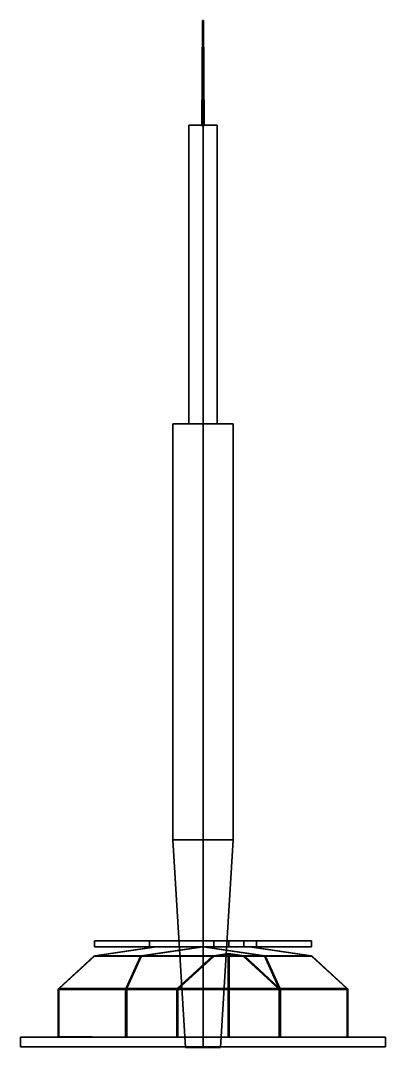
# Model space of a CAD drawing. Extents: x -24 to 24, y 14 to 139.
# Drawn here: x -2.38 to 2.38, y 125.65 to 139.06 of the extents above; entities that cross this region are included whole.
import ezdxf

# ---------------------------------------------------------------- set-up
doc = ezdxf.new("R2010")
doc.units = 0

msp = doc.modelspace()

# ---------------------------------------------------------------- linework, layer by layer
at = {"layer": 'sssss', "color": 253}
for points in [[(0.002, 139.06, 0.006), (-0.001, 139.06, 0.006), (-0.003, 139.06, 0.005), (-0.005, 139.06, 0.003), (-0.006, 139.06, 0.001), (-0.006, 139.06, -0.002), (-0.004, 139.06, -0.004), (-0.002, 139.06, -0.006), (0.001, 139.06, -0.006), (0.003, 139.06, -0.005), (0.005, 139.06, -0.003), (0.006, 139.06, -0.001), (0.006, 139.06, 0.002), (0.004, 139.06, 0.004)], [(0.015, 137.682, 0.005), (0.016, 137.682, -0.002), (0.013, 137.682, -0.008), (0.008, 137.682, -0.013), (0.002, 137.682, -0.016), (-0.005, 137.682, -0.015), (-0.011, 137.682, -0.011), (-0.015, 137.682, -0.005), (-0.016, 137.682, 0.002), (-0.013, 137.682, 0.008), (-0.008, 137.682, 0.013), (-0.002, 137.682, 0.016), (0.005, 137.682, 0.015), (0.011, 137.682, 0.011)], [(0.697, 127.039, -1.417), (1.417, 127.039, -0.697), (1.417, 127.039, 0.697), (0.697, 127.039, 1.417), (0.531, 127.039, 1.417), (0.336, 127.039, 1.222), (0.14, 127.039, 1.417), (-0.697, 127.039, 1.417), (-1.417, 127.039, 0.697), (-1.417, 127.039, -0.697), (-0.697, 127.039, -1.417)], [(-1.417, 126.961, -0.697), (-0.697, 126.961, -1.417), (0.697, 126.961, -1.417), (1.417, 126.961, -0.697), (1.417, 126.961, 0.697), (0.697, 126.961, 1.417), (0.531, 126.961, 1.417), (0.336, 126.961, 1.222), (0.14, 126.961, 1.417), (-0.697, 126.961, 1.417), (-1.417, 126.961, 0.697)], [(0.137, 126.844, 1.41), (-0.789, 126.844, 1.41), (0, 126.959, 0.62), (0.789, 126.844, 1.41), (0.533, 126.844, 1.41), (0.336, 126.873, 1.211)], [(-0.327, 125.781, 1.884), (-0.327, 126.405, 1.884), (0.142, 126.835, 1.415), (0.33, 126.862, 1.227), (0.33, 125.781, 1.227)], [(0.341, 125.781, 1.227), (0.341, 126.862, 1.227), (0.528, 126.835, 1.415), (0.994, 126.405, 1.884), (0.994, 125.781, 1.884)]]:
    msp.add_polyline3d(points, close=True, dxfattribs=at)
for points in [[(-0.006, 139.06, 0.001), (-0.005, 139.06, 0.003), (-0.013, 137.682, 0.008), (-0.016, 137.682, 0.002)], [(-0.006, 139.06, -0.002), (-0.006, 139.06, 0.001), (-0.016, 137.682, 0.002), (-0.015, 137.682, -0.005)], [(-0.004, 139.06, -0.004), (-0.006, 139.06, -0.002), (-0.015, 137.682, -0.005), (-0.011, 137.682, -0.011)], [(-0.005, 139.06, 0.003), (-0.003, 139.06, 0.005), (-0.008, 137.682, 0.013), (-0.013, 137.682, 0.008)], [(-0.002, 139.06, -0.006), (-0.004, 139.06, -0.004), (-0.011, 137.682, -0.011), (-0.005, 137.682, -0.015)], [(-0.003, 139.06, 0.005), (-0.001, 139.06, 0.006), (-0.002, 137.682, 0.016), (-0.008, 137.682, 0.013)], [(0.001, 139.06, -0.006), (-0.002, 139.06, -0.006), (-0.005, 137.682, -0.015), (0.002, 137.682, -0.016)], [(-0.001, 139.06, 0.006), (0.002, 139.06, 0.006), (0.005, 137.682, 0.015), (-0.002, 137.682, 0.016)], [(0.003, 139.06, -0.005), (0.001, 139.06, -0.006), (0.002, 137.682, -0.016), (0.008, 137.682, -0.013)], [(0.002, 139.06, 0.006), (0.004, 139.06, 0.004), (0.011, 137.682, 0.011), (0.005, 137.682, 0.015)], [(0.005, 139.06, -0.003), (0.003, 139.06, -0.005), (0.008, 137.682, -0.013), (0.013, 137.682, -0.008)], [(0.004, 139.06, 0.004), (0.006, 139.06, 0.002), (0.015, 137.682, 0.005), (0.011, 137.682, 0.011)], [(0.006, 139.06, -0.001), (0.005, 139.06, -0.003), (0.013, 137.682, -0.008), (0.016, 137.682, -0.002)], [(0.006, 139.06, 0.002), (0.006, 139.06, -0.001), (0.016, 137.682, -0.002), (0.015, 137.682, 0.005)], [(-0.186, 137.693), (0, 137.693, -0.186), (0.186, 137.693), (0, 137.693, 0.186)], [(-0.186, 133.793), (0, 133.793, -0.186), (0, 137.693, -0.186), (-0.186, 137.693)], [(-0.186, 137.693), (0, 137.693, 0.186), (0, 133.793, 0.186), (-0.186, 133.793)], [(0, 137.693, 0.186), (0.186, 137.693), (0.186, 133.793), (0, 133.793, 0.186)], [(0.186, 137.693), (0, 137.693, -0.186), (0, 133.793, -0.186), (0.186, 133.793)], [(-0.394, 133.793), (0, 133.793, -0.394), (0.394, 133.793), (0, 133.793, 0.394)], [(-0.394, 128.357), (0, 128.357, -0.394), (0, 133.793, -0.394), (-0.394, 133.793)], [(-0.394, 133.793), (0, 133.793, 0.394), (0, 128.357, 0.394), (-0.394, 128.357)], [(0, 133.793, 0.186), (0.186, 133.793), (0, 133.793, -0.186), (-0.186, 133.793)], [(0, 133.793, 0.394), (0.394, 133.793), (0.394, 128.357), (0, 128.357, 0.394)], [(0.394, 133.793), (0, 133.793, -0.394), (0, 128.357, -0.394), (0.394, 128.357)], [(-0.227, 125.645), (0, 125.645, -0.227), (0, 128.357, -0.394), (-0.394, 128.357)], [(0, 125.645, 0.227), (-0.227, 125.645), (-0.394, 128.357), (0, 128.357, 0.394)], [(0, 125.645, -0.227), (0.227, 125.645), (0.394, 128.357), (0, 128.357, -0.394)], [(0.227, 125.645), (0, 125.645, 0.227), (0, 128.357, 0.394), (0.394, 128.357)], [(-1.417, 126.961, -0.697), (-0.697, 126.961, -1.417), (-0.697, 127.039, -1.417), (-1.417, 127.039, -0.697)], [(-1.417, 126.961, 0.697), (-1.417, 126.961, -0.697), (-1.417, 127.039, -0.697), (-1.417, 127.039, 0.697)], [(-0.697, 126.961, 1.417), (-1.417, 126.961, 0.697), (-1.417, 127.039, 0.697), (-0.697, 127.039, 1.417)], [(0.14, 126.961, 1.417), (-0.697, 126.961, 1.417), (-0.697, 127.039, 1.417), (0.14, 127.039, 1.417)], [(-0.697, 126.961, -1.417), (0.697, 126.961, -1.417), (0.697, 127.039, -1.417), (-0.697, 127.039, -1.417)], [(0.336, 126.961, 1.222), (0.14, 126.961, 1.417), (0.14, 127.039, 1.417), (0.336, 127.039, 1.222)], [(0.531, 126.961, 1.417), (0.336, 126.961, 1.222), (0.336, 127.039, 1.222), (0.531, 127.039, 1.417)], [(0.697, 126.961, 1.417), (0.531, 126.961, 1.417), (0.531, 127.039, 1.417), (0.697, 127.039, 1.417)], [(1.417, 126.961, 0.697), (0.697, 126.961, 1.417), (0.697, 127.039, 1.417), (1.417, 127.039, 0.697)], [(0.697, 126.961, -1.417), (1.417, 126.961, -0.697), (1.417, 127.039, -0.697), (0.697, 127.039, -1.417)], [(1.417, 126.961, -0.697), (1.417, 126.961, 0.697), (1.417, 127.039, 0.697), (1.417, 127.039, -0.697)], [(-0.62, 126.959, 0), (-1.41, 126.844, -0.789), (-1.406, 126.843, -0.808), (-0.609, 126.96, -0.011)], [(-1.41, 126.844, 0.789), (-0.62, 126.959, 0), (-0.609, 126.96, 0.011), (-1.406, 126.843, 0.808)], [(-1.41, 126.844, 0.789), (-1.41, 126.844, -0.789), (-0.62, 126.959, 0)], [(-0.808, 126.843, 1.406), (-1.406, 126.843, 0.808), (-0.609, 126.96, 0.011), (-0.011, 126.96, 0.609)], [(-0.808, 126.843, -1.406), (-0.011, 126.96, -0.609), (-0.609, 126.96, -0.011), (-1.406, 126.843, -0.808)], [(0, 126.959, 0.62), (-0.789, 126.844, 1.41), (-0.808, 126.843, 1.406), (-0.011, 126.96, 0.609)], [(-0.011, 126.96, -0.609), (-0.808, 126.843, -1.406), (-0.789, 126.844, -1.409), (0, 126.959, -0.62)], [(-0.789, 126.844, -1.409), (0.789, 126.844, -1.41), (0, 126.959, -0.62)], [(-0.598, 126.96, 0), (-0.609, 126.96, 0.011), (-0.62, 126.959, 0), (-0.609, 126.96, -0.011)], [(-0.011, 126.96, 0.609), (-0.609, 126.96, 0.011), (-0.598, 126.96, 0), (0, 126.96, 0.598)], [(-0.609, 126.96, -0.011), (-0.011, 126.96, -0.609), (0, 126.96, -0.598), (-0.598, 126.96, 0)], [(0.598, 126.96, 0), (0, 126.96, 0.598), (-0.598, 126.96, 0), (0, 126.96, -0.598)], [(-0.011, 126.96, 0.609), (0, 126.96, 0.598), (0.011, 126.96, 0.609), (0, 126.959, 0.62)], [(0.011, 126.96, -0.609), (0, 126.96, -0.598), (-0.011, 126.96, -0.609), (0, 126.959, -0.62)], [(0.609, 126.96, 0.011), (0.011, 126.96, 0.609), (0, 126.96, 0.598), (0.598, 126.96, 0)], [(0.011, 126.96, 0.609), (0.808, 126.843, 1.406), (0.789, 126.844, 1.41), (0, 126.959, 0.62)], [(0.011, 126.96, -0.609), (0.609, 126.96, -0.011), (0.598, 126.96, 0), (0, 126.96, -0.598)], [(0, 126.959, -0.62), (0.789, 126.844, -1.41), (0.808, 126.843, -1.406), (0.011, 126.96, -0.609)], [(0.011, 126.96, 0.609), (0.609, 126.96, 0.011), (1.406, 126.843, 0.808), (0.808, 126.843, 1.406)], [(0.808, 126.843, -1.406), (1.406, 126.843, -0.808), (0.609, 126.96, -0.011), (0.011, 126.96, -0.609)], [(0.609, 126.96, 0.011), (0.598, 126.96, 0), (0.609, 126.96, -0.011), (0.62, 126.959, 0)], [(0.62, 126.959, 0), (1.41, 126.844, 0.789), (1.406, 126.843, 0.808), (0.609, 126.96, 0.011)], [(0.609, 126.96, -0.011), (1.406, 126.843, -0.808), (1.41, 126.844, -0.789), (0.62, 126.959, 0)], [(1.41, 126.844, 0.789), (0.62, 126.959, 0), (1.41, 126.844, -0.789)], [(-1.423, 126.837, -0.802), (-1.423, 126.837, 0.802), (-1.884, 126.415, 0.993), (-1.884, 126.415, -0.993)], [(-1.878, 126.415, -1.007), (-1.417, 126.837, -0.816), (-1.423, 126.837, -0.802), (-1.884, 126.415, -0.993)], [(-1.417, 126.837, 0.816), (-1.878, 126.415, 1.007), (-1.884, 126.415, 0.993), (-1.423, 126.837, 0.802)], [(-0.816, 126.837, -1.417), (-1.417, 126.837, -0.816), (-1.878, 126.415, -1.007), (-1.007, 126.415, -1.878)], [(-1.417, 126.837, 0.816), (-0.816, 126.837, 1.417), (-1.007, 126.415, 1.878), (-1.878, 126.415, 1.007)], [(-1.423, 126.837, 0.802), (-1.423, 126.837, -0.802), (-1.41, 126.844, -0.789), (-1.41, 126.844, 0.789)], [(-1.406, 126.843, -0.808), (-1.41, 126.844, -0.789), (-1.423, 126.837, -0.802), (-1.417, 126.837, -0.816)], [(-1.41, 126.844, 0.789), (-1.406, 126.843, 0.808), (-1.417, 126.837, 0.816), (-1.423, 126.837, 0.802)], [(-1.417, 126.837, -0.816), (-0.816, 126.837, -1.417), (-0.808, 126.843, -1.406), (-1.406, 126.843, -0.808)], [(-0.816, 126.837, 1.417), (-1.417, 126.837, 0.816), (-1.406, 126.843, 0.808), (-0.808, 126.843, 1.406)], [(-0.993, 126.415, -1.884), (-0.802, 126.837, -1.423), (-0.816, 126.837, -1.417), (-1.007, 126.415, -1.878)], [(-1.007, 126.415, 1.878), (-0.816, 126.837, 1.417), (-0.802, 126.837, 1.423), (-0.993, 126.415, 1.884)], [(0.802, 126.837, -1.423), (-0.802, 126.837, -1.423), (-0.993, 126.415, -1.884), (0.993, 126.415, -1.884)], [(-0.993, 126.415, 1.884), (-0.802, 126.837, 1.423), (0.124, 126.837, 1.423), (-0.336, 126.415, 1.884)], [(-0.789, 126.844, -1.409), (-0.808, 126.843, -1.406), (-0.816, 126.837, -1.417), (-0.802, 126.837, -1.423)], [(-0.808, 126.843, 1.406), (-0.789, 126.844, 1.41), (-0.802, 126.837, 1.423), (-0.816, 126.837, 1.417)], [(-0.802, 126.837, -1.423), (0.802, 126.837, -1.423), (0.789, 126.844, -1.41), (-0.789, 126.844, -1.409)], [(0.124, 126.837, 1.423), (-0.802, 126.837, 1.423), (-0.789, 126.844, 1.41), (0.137, 126.844, 1.41)], [(-0.336, 126.415, 1.884), (0.124, 126.837, 1.423), (0.142, 126.835, 1.415), (-0.327, 126.405, 1.884)], [(0.124, 126.837, 1.423), (0.137, 126.844, 1.41), (0.142, 126.835, 1.415)], [(0.137, 126.844, 1.41), (0.336, 126.873, 1.211), (0.33, 126.862, 1.227), (0.142, 126.835, 1.415)], [(0.336, 126.873, 1.211), (0.341, 126.862, 1.227), (0.33, 126.862, 1.227)], [(0.33, 125.781, 1.227), (0.33, 126.862, 1.227), (0.341, 126.862, 1.227), (0.341, 125.781, 1.227)], [(0.336, 126.873, 1.211), (0.533, 126.844, 1.41), (0.528, 126.835, 1.415), (0.341, 126.862, 1.227)], [(0.533, 126.844, 1.41), (0.546, 126.837, 1.423), (0.528, 126.835, 1.415)], [(0.546, 126.837, 1.423), (0.986, 126.43, 1.867), (0.994, 126.405, 1.884), (0.528, 126.835, 1.415)], [(0.533, 126.844, 1.41), (0.789, 126.844, 1.41), (0.802, 126.837, 1.423), (0.546, 126.837, 1.423)], [(0.802, 126.837, 1.423), (0.986, 126.43, 1.867), (0.546, 126.837, 1.423)], [(0.808, 126.843, -1.406), (0.789, 126.844, -1.41), (0.802, 126.837, -1.423), (0.816, 126.837, -1.417)], [(0.802, 126.837, 1.423), (0.789, 126.844, 1.41), (0.808, 126.843, 1.406), (0.816, 126.837, 1.417)], [(1.007, 126.415, -1.878), (0.816, 126.837, -1.417), (0.802, 126.837, -1.423), (0.993, 126.415, -1.884)], [(0.816, 126.837, 1.417), (1.007, 126.415, 1.878), (0.986, 126.43, 1.867), (0.802, 126.837, 1.423)], [(0.816, 126.837, -1.417), (1.417, 126.837, -0.816), (1.406, 126.843, -0.808), (0.808, 126.843, -1.406)], [(1.417, 126.837, 0.816), (0.816, 126.837, 1.417), (0.808, 126.843, 1.406), (1.406, 126.843, 0.808)], [(1.417, 126.837, -0.816), (0.816, 126.837, -1.417), (1.007, 126.415, -1.878), (1.878, 126.415, -1.007)], [(0.816, 126.837, 1.417), (1.417, 126.837, 0.816), (1.878, 126.415, 1.007), (1.007, 126.415, 1.878)], [(1.41, 126.844, -0.789), (1.406, 126.843, -0.808), (1.417, 126.837, -0.816), (1.423, 126.837, -0.802)], [(1.406, 126.843, 0.808), (1.41, 126.844, 0.789), (1.423, 126.837, 0.802), (1.417, 126.837, 0.816)], [(1.423, 126.837, -0.802), (1.423, 126.837, 0.802), (1.41, 126.844, 0.789), (1.41, 126.844, -0.789)], [(1.884, 126.415, -0.993), (1.423, 126.837, -0.802), (1.417, 126.837, -0.816), (1.878, 126.415, -1.007)], [(1.878, 126.415, 1.007), (1.417, 126.837, 0.816), (1.423, 126.837, 0.802), (1.884, 126.415, 0.993)], [(1.423, 126.837, 0.802), (1.423, 126.837, -0.802), (1.884, 126.415, -0.993), (1.884, 126.415, 0.993)], [(-1.89, 126.401, 0.996), (-1.89, 126.401, -0.996), (-1.884, 126.415, -0.993), (-1.884, 126.415, 0.993)], [(-1.884, 126.415, 0.993), (-1.878, 126.415, 1.007), (-1.884, 126.401, 1.01), (-1.89, 126.401, 0.996)], [(-1.878, 126.415, -1.007), (-1.884, 126.415, -0.993), (-1.89, 126.401, -0.996), (-1.884, 126.401, -1.01)], [(-1.89, 126.401, -0.996), (-1.89, 126.401, 0.996), (-1.89, 125.787, 0.996), (-1.89, 125.787, -0.996)], [(-1.89, 125.787, 0.996), (-1.89, 126.401, 0.996), (-1.884, 126.401, 1.01), (-1.884, 125.787, 1.01)], [(-1.89, 126.401, -0.996), (-1.89, 125.787, -0.996), (-1.884, 125.787, -1.01), (-1.884, 126.401, -1.01)], [(-1.01, 126.401, 1.884), (-1.884, 126.401, 1.01), (-1.878, 126.415, 1.007), (-1.007, 126.415, 1.878)], [(-1.884, 126.401, -1.01), (-1.01, 126.401, -1.884), (-1.007, 126.415, -1.878), (-1.878, 126.415, -1.007)], [(-1.884, 126.401, 1.01), (-1.01, 126.401, 1.884), (-1.01, 125.781, 1.884), (-1.884, 125.787, 1.01)], [(-1.01, 126.401, -1.884), (-1.884, 126.401, -1.01), (-1.884, 125.787, -1.01), (-1.01, 125.781, -1.884)], [(-1.007, 126.415, 1.878), (-0.993, 126.415, 1.884), (-0.996, 126.401, 1.89), (-1.01, 126.401, 1.884)], [(-0.993, 126.415, -1.884), (-1.007, 126.415, -1.878), (-1.01, 126.401, -1.884), (-0.996, 126.401, -1.89)], [(-0.996, 126.401, 1.89), (-0.996, 125.781, 1.89), (-1.01, 125.781, 1.884), (-1.01, 126.401, 1.884)], [(-1.01, 126.401, -1.884), (-1.01, 125.781, -1.884), (-0.996, 125.781, -1.89), (-0.996, 126.401, -1.89)], [(-0.34, 126.401, 1.89), (-0.996, 126.401, 1.89), (-0.993, 126.415, 1.884), (-0.336, 126.415, 1.884)], [(-0.996, 126.401, -1.89), (0.996, 126.401, -1.89), (0.993, 126.415, -1.884), (-0.993, 126.415, -1.884)], [(-0.996, 125.781, 1.89), (-0.996, 126.401, 1.89), (-0.34, 126.401, 1.89), (-0.34, 125.781, 1.89)], [(0.996, 126.401, -1.89), (-0.996, 126.401, -1.89), (-0.996, 125.781, -1.89), (0.996, 125.781, -1.89)], [(-0.34, 126.401, 1.89), (-0.336, 126.415, 1.884), (-0.327, 126.405, 1.884)], [(-0.34, 125.781, 1.89), (-0.34, 126.401, 1.89), (-0.327, 126.405, 1.884), (-0.327, 125.781, 1.884)], [(0.986, 126.43, 1.867), (1.002, 126.407, 1.89), (0.994, 126.405, 1.884)], [(1.002, 126.407, 1.89), (0.986, 126.43, 1.867), (1.007, 126.415, 1.878), (1.01, 126.401, 1.884)], [(1.007, 126.415, -1.878), (0.993, 126.415, -1.884), (0.996, 126.401, -1.89), (1.01, 126.401, -1.884)], [(1.002, 126.407, 1.89), (1.002, 125.781, 1.89), (0.994, 125.781, 1.884), (0.994, 126.405, 1.884)], [(0.996, 126.401, -1.89), (0.996, 125.781, -1.89), (1.01, 125.781, -1.884), (1.01, 126.401, -1.884)], [(1.01, 126.401, 1.884), (1.01, 125.781, 1.884), (1.002, 125.781, 1.89), (1.002, 126.407, 1.89)], [(1.884, 126.401, 1.01), (1.01, 126.401, 1.884), (1.007, 126.415, 1.878), (1.878, 126.415, 1.007)], [(1.01, 126.401, -1.884), (1.884, 126.401, -1.01), (1.878, 126.415, -1.007), (1.007, 126.415, -1.878)], [(1.01, 126.401, 1.884), (1.884, 126.401, 1.01), (1.884, 125.781, 1.01), (1.01, 125.781, 1.884)], [(1.884, 126.401, -1.01), (1.01, 126.401, -1.884), (1.01, 125.781, -1.884), (1.884, 125.781, -1.01)], [(1.878, 126.415, 1.007), (1.884, 126.415, 0.993), (1.89, 126.401, 0.996), (1.884, 126.401, 1.01)], [(1.884, 126.415, -0.993), (1.878, 126.415, -1.007), (1.884, 126.401, -1.01), (1.89, 126.401, -0.996)], [(1.89, 126.401, -0.996), (1.89, 126.401, 0.996), (1.884, 126.415, 0.993), (1.884, 126.415, -0.993)], [(1.89, 126.401, 0.996), (1.89, 125.781, 0.996), (1.884, 125.781, 1.01), (1.884, 126.401, 1.01)], [(1.884, 126.401, -1.01), (1.884, 125.781, -1.01), (1.89, 125.781, -0.996), (1.89, 126.401, -0.996)], [(1.89, 126.401, 0.996), (1.89, 126.401, -0.996), (1.89, 125.781, -0.996), (1.89, 125.781, 0.996)], [(2.381, 125.78, -2.381), (2.382, 125.78, 2.382), (-2.381, 125.78, 2.381), (-2.382, 125.78, -2.382)], [(2.381, 125.78, -2.381), (-2.382, 125.78, -2.382), (-2.382, 125.652, -2.382), (2.381, 125.652, -2.381)], [(-2.382, 125.78, -2.382), (-2.381, 125.78, 2.381), (-2.381, 125.652, 2.381), (-2.382, 125.652, -2.382)], [(-2.381, 125.78, 2.381), (2.382, 125.78, 2.382), (2.382, 125.652, 2.382), (-2.381, 125.652, 2.381)], [(2.382, 125.78, 2.382), (2.381, 125.78, -2.381), (2.381, 125.652, -2.381), (2.382, 125.652, 2.382)], [(-2.381, 125.652, 2.381), (-2.382, 125.652, -2.382), (2.381, 125.652, -2.381), (2.382, 125.652, 2.382)], [(0, 125.645, 0.227), (0.227, 125.645), (0, 125.645, -0.227), (-0.227, 125.645)]]:
    msp.add_3dface(points, dxfattribs=at)

doc.saveas('drawing.dxf')
